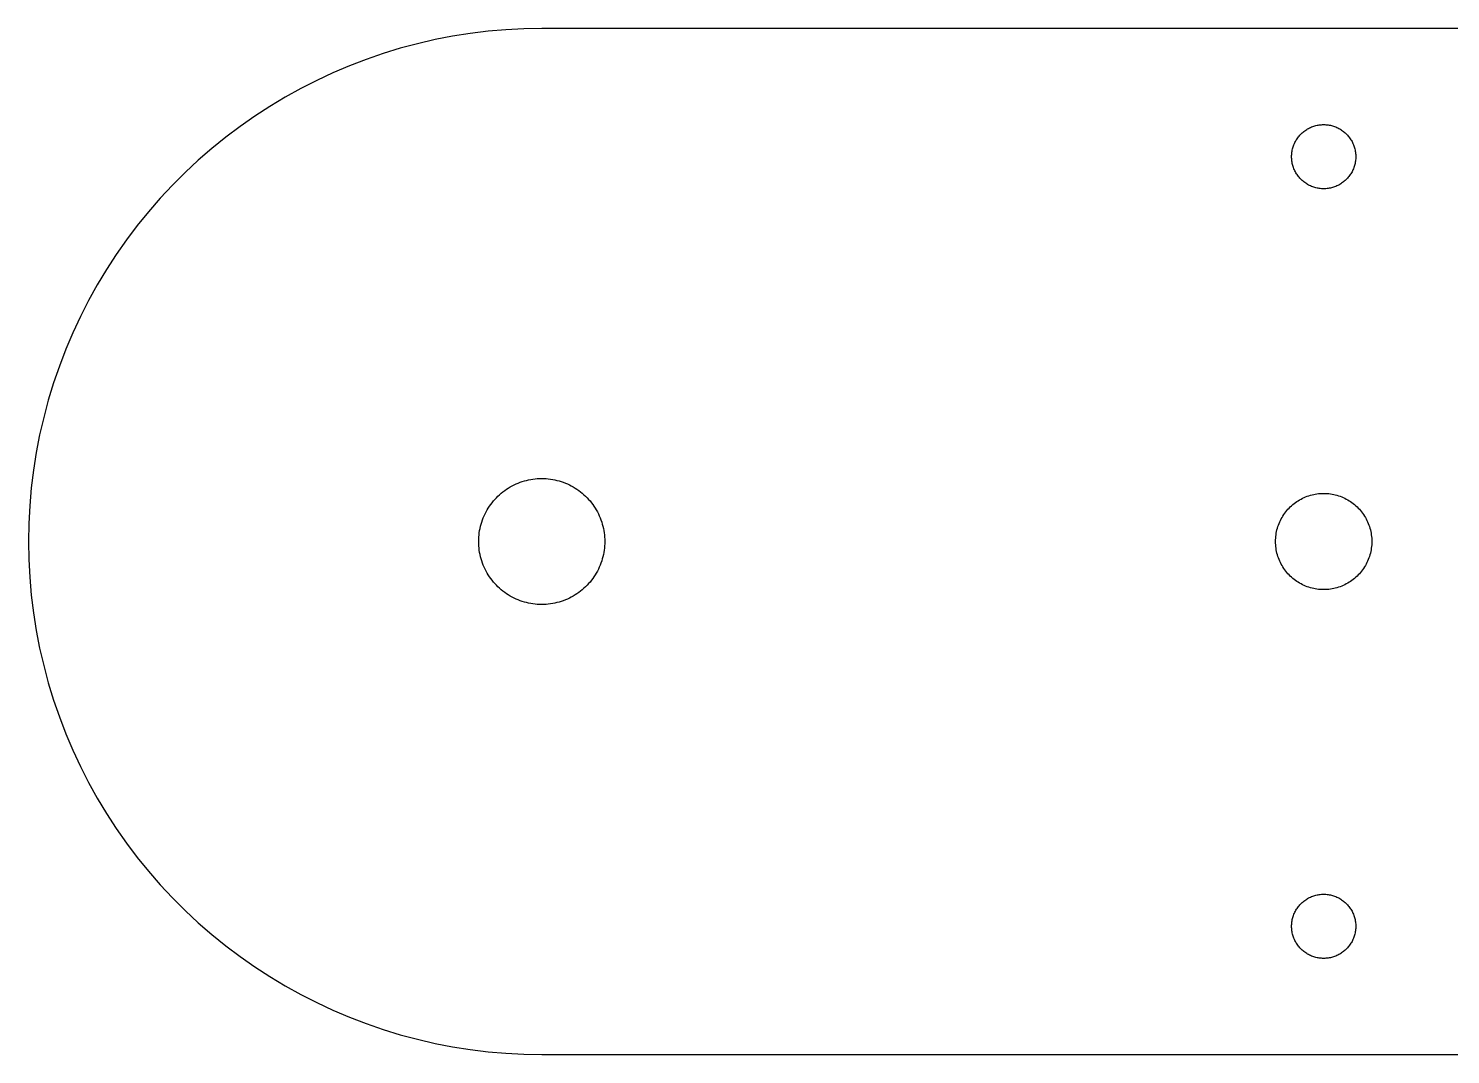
# Model space of a CAD drawing. Header units: metres. Extents: x -32 to 336, y -32 to 32.
# Drawn here: x -32 to 56.7, y -32 to 32 of the extents above; entities that cross this region are included whole.
import ezdxf

# ---------------------------------------------------------------- set-up
doc = ezdxf.new("R2010")
doc.units = ezdxf.units.M

msp = doc.modelspace()

# ---------------------------------------------------------------- linework, layer by layer
for p, q in [((-2.23219, 31.922), (-3.34491, 31.8247)), ((-1.11678, 31.9805), (-2.23219, 31.922)), ((0, 32), (-1.11678, 31.9805)), ((304, 32), (0, 32)), ((-7.74149, 31.0495), (-8.82039, 30.7604)), ((-6.65317, 31.3007), (-7.74149, 31.0495)), ((-5.55673, 31.5138), (-6.65317, 31.3007)), ((-4.45354, 31.6886), (-5.55673, 31.5138)), ((-3.34491, 31.8247), (-4.45354, 31.6886)), ((-9.88853, 30.4338), (-10.9446, 30.0702)), ((-8.82039, 30.7604), (-9.88853, 30.4338)), ((-11.9874, 29.6699), (-13.0156, 29.2334)), ((-10.9446, 30.0702), (-11.9874, 29.6699)), ((-14.0279, 28.7614), (-15.0231, 28.2543)), ((-13.0156, 29.2334), (-14.0279, 28.7614)), ((-16, 27.7128), (-16.9574, 27.1375)), ((-15.0231, 28.2543), (-16, 27.7128)), ((-16.9574, 27.1375), (-17.8942, 26.5292)), ((-18.8091, 25.8885), (-19.7012, 25.2163)), ((-17.8942, 26.5292), (-18.8091, 25.8885)), ((47.6902, 25.6961), (47.75, 25.732)), ((47.75, 25.732), (47.8111, 25.7659)), ((47.8111, 25.7659), (47.8733, 25.7976)), ((47.8733, 25.7976), (47.9365, 25.8271)), ((47.9365, 25.8271), (48.0008, 25.8544)), ((48.0008, 25.8544), (48.066, 25.8794)), ((48.066, 25.8794), (48.132, 25.9021)), ((48.132, 25.9021), (48.1987, 25.9225)), ((48.1987, 25.9225), (48.2662, 25.9406)), ((48.2662, 25.9406), (48.3342, 25.9563)), ((48.3342, 25.9563), (48.4027, 25.9696)), ((48.4027, 25.9696), (48.4717, 25.9805)), ((48.4717, 25.9805), (48.541, 25.989)), ((48.541, 25.989), (48.6105, 25.9951)), ((48.6105, 25.9951), (48.6802, 25.9988)), ((48.6802, 25.9988), (48.75, 26)), ((48.75, 26), (48.8198, 25.9988)), ((48.8198, 25.9988), (48.8895, 25.9951)), ((48.8895, 25.9951), (48.959, 25.989)), ((48.959, 25.989), (49.0283, 25.9805)), ((49.0283, 25.9805), (49.0973, 25.9696)), ((49.0973, 25.9696), (49.1658, 25.9563)), ((49.1658, 25.9563), (49.2338, 25.9406)), ((49.2338, 25.9406), (49.3013, 25.9225)), ((49.3013, 25.9225), (49.368, 25.9021)), ((49.368, 25.9021), (49.434, 25.8794)), ((49.434, 25.8794), (49.4992, 25.8544)), ((49.4992, 25.8544), (49.5635, 25.8271)), ((49.5635, 25.8271), (49.6267, 25.7976)), ((49.6267, 25.7976), (49.6889, 25.7659)), ((49.6889, 25.7659), (49.75, 25.732)), ((49.75, 25.732), (49.8098, 25.6961)), ((-19.7012, 25.2163), (-20.5692, 24.5134)), ((46.9229, 24.8135), (46.9524, 24.8767)), ((46.9524, 24.8767), (46.9841, 24.9389)), ((46.9841, 24.9389), (47.018, 25)), ((47.018, 25), (47.0539, 25.0598)), ((47.0539, 25.0598), (47.0919, 25.1184)), ((47.0919, 25.1184), (47.132, 25.1756)), ((47.132, 25.1756), (47.174, 25.2313)), ((47.174, 25.2313), (47.2179, 25.2856)), ((47.2179, 25.2856), (47.2637, 25.3383)), ((47.2637, 25.3383), (47.3113, 25.3893)), ((47.3113, 25.3893), (47.3607, 25.4387)), ((47.3607, 25.4387), (47.4117, 25.4863)), ((47.4117, 25.4863), (47.4644, 25.5321)), ((47.4644, 25.5321), (47.5187, 25.576)), ((47.5187, 25.576), (47.5744, 25.618)), ((47.5744, 25.618), (47.6316, 25.6581)), ((47.6316, 25.6581), (47.6902, 25.6961)), ((49.8098, 25.6961), (49.8684, 25.6581)), ((49.8684, 25.6581), (49.9256, 25.618)), ((49.9256, 25.618), (49.9813, 25.576)), ((49.9813, 25.576), (50.0356, 25.5321)), ((50.0356, 25.5321), (50.0883, 25.4863)), ((50.0883, 25.4863), (50.1393, 25.4387)), ((50.1393, 25.4387), (50.1887, 25.3893)), ((50.1887, 25.3893), (50.2363, 25.3383)), ((50.2363, 25.3383), (50.2821, 25.2856)), ((50.2821, 25.2856), (50.326, 25.2313)), ((50.326, 25.2313), (50.368, 25.1756)), ((50.368, 25.1756), (50.4081, 25.1184)), ((50.4081, 25.1184), (50.4461, 25.0598)), ((50.4461, 25.0598), (50.482, 25)), ((50.482, 25), (50.5159, 24.9389)), ((50.5159, 24.9389), (50.5476, 24.8767)), ((50.5476, 24.8767), (50.5771, 24.8135)), ((-20.5692, 24.5134), (-21.4122, 23.7806)), ((46.75, 24), (46.7512, 24.0698)), ((46.7512, 23.9302), (46.75, 24)), ((46.7512, 24.0698), (46.7549, 24.1395)), ((46.7549, 24.1395), (46.761, 24.209)), ((46.761, 24.209), (46.7695, 24.2783)), ((46.7695, 24.2783), (46.7804, 24.3473)), ((46.7804, 24.3473), (46.7937, 24.4158)), ((46.7937, 24.4158), (46.8094, 24.4838)), ((46.8094, 24.4838), (46.8275, 24.5513)), ((46.8275, 24.5513), (46.8479, 24.618)), ((46.8479, 24.618), (46.8706, 24.684)), ((46.8706, 24.684), (46.8956, 24.7492)), ((46.8956, 24.7492), (46.9229, 24.8135)), ((50.5771, 24.8135), (50.6044, 24.7492)), ((50.6044, 24.7492), (50.6294, 24.684)), ((50.6294, 24.684), (50.6521, 24.618)), ((50.6521, 24.618), (50.6725, 24.5513)), ((50.6725, 24.5513), (50.6906, 24.4838)), ((50.6906, 24.4838), (50.7063, 24.4158)), ((50.7063, 24.4158), (50.7196, 24.3473)), ((50.7196, 24.3473), (50.7305, 24.2783)), ((50.7305, 24.2783), (50.739, 24.209)), ((50.739, 24.209), (50.7451, 24.1395)), ((50.7451, 24.1395), (50.7488, 24.0698)), ((50.7488, 24.0698), (50.75, 24)), ((50.75, 24), (50.7488, 23.9302)), ((-21.4122, 23.7806), (-22.2291, 23.0189)), ((46.7549, 23.8605), (46.7512, 23.9302)), ((46.761, 23.7909), (46.7549, 23.8605)), ((46.7695, 23.7216), (46.761, 23.7909)), ((46.7804, 23.6527), (46.7695, 23.7216)), ((46.7937, 23.5842), (46.7804, 23.6527)), ((46.8094, 23.5161), (46.7937, 23.5842)), ((46.8275, 23.4487), (46.8094, 23.5161)), ((46.8479, 23.382), (46.8275, 23.4487)), ((46.8706, 23.3159), (46.8479, 23.382)), ((46.8956, 23.2508), (46.8706, 23.3159)), ((46.9229, 23.1865), (46.8956, 23.2508)), ((46.9524, 23.1232), (46.9229, 23.1865)), ((46.9841, 23.0611), (46.9524, 23.1232)), ((47.018, 23), (46.9841, 23.0611)), ((50.5159, 23.0611), (50.482, 23)), ((50.5476, 23.1232), (50.5159, 23.0611)), ((50.5771, 23.1865), (50.5476, 23.1232)), ((50.6044, 23.2508), (50.5771, 23.1865)), ((50.6294, 23.3159), (50.6044, 23.2508)), ((50.6521, 23.382), (50.6294, 23.3159)), ((50.6725, 23.4487), (50.6521, 23.382)), ((50.6906, 23.5161), (50.6725, 23.4487)), ((50.7063, 23.5842), (50.6906, 23.5161)), ((50.7196, 23.6527), (50.7063, 23.5842)), ((50.7305, 23.7216), (50.7196, 23.6527)), ((50.739, 23.7909), (50.7305, 23.7216)), ((50.7451, 23.8605), (50.739, 23.7909)), ((50.7488, 23.9302), (50.7451, 23.8605)), ((-23.0189, 22.2291), (-23.7806, 21.4122)), ((-22.2291, 23.0189), (-23.0189, 22.2291)), ((47.0539, 22.9402), (47.018, 23)), ((47.0919, 22.8816), (47.0539, 22.9402)), ((47.132, 22.8244), (47.0919, 22.8816)), ((47.174, 22.7687), (47.132, 22.8244)), ((47.2179, 22.7144), (47.174, 22.7687)), ((47.2637, 22.6617), (47.2179, 22.7144)), ((47.3113, 22.6107), (47.2637, 22.6617)), ((47.3607, 22.5613), (47.3113, 22.6107)), ((47.4117, 22.5137), (47.3607, 22.5613)), ((47.4644, 22.4679), (47.4117, 22.5137)), ((47.5187, 22.424), (47.4644, 22.4679)), ((47.5744, 22.382), (47.5187, 22.424)), ((47.6316, 22.3419), (47.5744, 22.382)), ((47.6902, 22.3039), (47.6316, 22.3419)), ((47.75, 22.2679), (47.6902, 22.3039)), ((47.8111, 22.2341), (47.75, 22.2679)), ((47.8733, 22.2024), (47.8111, 22.2341)), ((47.9365, 22.1729), (47.8733, 22.2024)), ((48.0008, 22.1456), (47.9365, 22.1729)), ((49.5635, 22.1729), (49.4992, 22.1456)), ((49.6267, 22.2024), (49.5635, 22.1729)), ((49.6889, 22.2341), (49.6267, 22.2024)), ((49.75, 22.2679), (49.6889, 22.2341)), ((49.8098, 22.3039), (49.75, 22.2679)), ((49.8684, 22.3419), (49.8098, 22.3039)), ((49.9256, 22.382), (49.8684, 22.3419)), ((49.9813, 22.424), (49.9256, 22.382)), ((50.0356, 22.4679), (49.9813, 22.424)), ((50.0883, 22.5137), (50.0356, 22.4679)), ((50.1393, 22.5613), (50.0883, 22.5137)), ((50.1887, 22.6107), (50.1393, 22.5613)), ((50.2363, 22.6617), (50.1887, 22.6107)), ((50.2821, 22.7144), (50.2363, 22.6617)), ((50.326, 22.7687), (50.2821, 22.7144)), ((50.368, 22.8244), (50.326, 22.7687)), ((50.4081, 22.8816), (50.368, 22.8244)), ((50.4461, 22.9402), (50.4081, 22.8816)), ((50.482, 23), (50.4461, 22.9402)), ((-23.7806, 21.4122), (-24.5134, 20.5692)), ((48.066, 22.1206), (48.0008, 22.1456)), ((48.132, 22.0979), (48.066, 22.1206)), ((48.1987, 22.0775), (48.132, 22.0979)), ((48.2662, 22.0594), (48.1987, 22.0775)), ((48.3342, 22.0437), (48.2662, 22.0594)), ((48.4027, 22.0304), (48.3342, 22.0437)), ((48.4717, 22.0195), (48.4027, 22.0304)), ((48.541, 22.011), (48.4717, 22.0195)), ((48.6105, 22.0049), (48.541, 22.011)), ((48.6802, 22.0012), (48.6105, 22.0049)), ((48.75, 22), (48.6802, 22.0012)), ((48.8198, 22.0012), (48.75, 22)), ((48.8895, 22.0049), (48.8198, 22.0012)), ((48.959, 22.011), (48.8895, 22.0049)), ((49.0283, 22.0195), (48.959, 22.011)), ((49.0973, 22.0304), (49.0283, 22.0195)), ((49.1658, 22.0437), (49.0973, 22.0304)), ((49.2338, 22.0594), (49.1658, 22.0437)), ((49.3013, 22.0775), (49.2338, 22.0594)), ((49.368, 22.0979), (49.3013, 22.0775)), ((49.434, 22.1206), (49.368, 22.0979)), ((49.4992, 22.1456), (49.434, 22.1206)), ((-24.5134, 20.5692), (-25.2163, 19.7012)), ((-25.2163, 19.7012), (-25.8885, 18.8091)), ((-25.8885, 18.8091), (-26.5292, 17.8942)), ((-26.5292, 17.8942), (-27.1375, 16.9574)), ((-27.1375, 16.9574), (-27.7128, 16)), ((-27.7128, 16), (-28.2543, 15.0231)), ((-28.2543, 15.0231), (-28.7614, 14.0279)), ((-28.7614, 14.0279), (-29.2334, 13.0156)), ((-29.2334, 13.0156), (-29.6699, 11.9874)), ((-29.6699, 11.9874), (-30.0702, 10.9446)), ((-30.0702, 10.9446), (-30.4338, 9.88853)), ((-30.4338, 9.88853), (-30.7604, 8.82039)), ((-30.7604, 8.82039), (-31.0495, 7.74149)), ((-31.0495, 7.74149), (-31.3007, 6.65317)), ((-31.3007, 6.65317), (-31.5138, 5.55673)), ((-31.5138, 5.55673), (-31.6886, 4.45354)), ((-31.6886, 4.45354), (-31.8247, 3.34491)), ((-1.72279, 3.53226), (-1.59846, 3.59023)), ((-1.59846, 3.59023), (-1.4722, 3.64383)), ((-1.4722, 3.64383), (-1.34413, 3.69298)), ((-1.34413, 3.69298), (-1.21443, 3.73764)), ((-1.21443, 3.73764), (-1.08325, 3.77776)), ((-1.08325, 3.77776), (-0.950745, 3.81325)), ((-0.950745, 3.81325), (-0.817093, 3.84412)), ((-0.817093, 3.84412), (-0.682434, 3.87029)), ((-0.682434, 3.87029), (-0.546936, 3.89174)), ((-0.546936, 3.89174), (-0.410782, 3.90846)), ((-0.410782, 3.90846), (-0.274139, 3.92043)), ((-0.274139, 3.92043), (-0.137146, 3.9276)), ((-0.137146, 3.9276), (0, 3.92999)), ((0, 3.92999), (0.137146, 3.9276)), ((0.137146, 3.9276), (0.274139, 3.92043)), ((0.274139, 3.92043), (0.410782, 3.90846)), ((0.410782, 3.90846), (0.546936, 3.89174)), ((0.546936, 3.89174), (0.682434, 3.87029)), ((0.682434, 3.87029), (0.817093, 3.84412)), ((0.817093, 3.84412), (0.950745, 3.81325)), ((0.950745, 3.81325), (1.08325, 3.77776)), ((1.08325, 3.77776), (1.21443, 3.73764)), ((1.21443, 3.73764), (1.34413, 3.69298)), ((1.34413, 3.69298), (1.4722, 3.64383)), ((1.4722, 3.64383), (1.59846, 3.59023)), ((1.59846, 3.59023), (1.72279, 3.53226)), ((-31.8247, 3.34491), (-31.922, 2.23219)), ((-2.92055, 2.62967), (-2.827, 2.73)), ((-2.827, 2.73), (-2.73, 2.827)), ((-2.73, 2.827), (-2.62967, 2.92055)), ((-2.62967, 2.92055), (-2.52615, 3.01054)), ((-2.52615, 3.01054), (-2.41954, 3.09688)), ((-2.41954, 3.09688), (-2.30998, 3.17943)), ((-2.30998, 3.17943), (-2.19762, 3.2581)), ((-2.19762, 3.2581), (-2.08258, 3.33282)), ((-2.08258, 3.33282), (-1.965, 3.40347)), ((-1.965, 3.40347), (-1.84502, 3.46997)), ((-1.84502, 3.46997), (-1.72279, 3.53226)), ((1.72279, 3.53226), (1.84502, 3.46997)), ((1.84502, 3.46997), (1.965, 3.40347)), ((1.965, 3.40347), (2.08258, 3.33282)), ((2.08258, 3.33282), (2.19762, 3.2581)), ((2.19762, 3.2581), (2.30998, 3.17943)), ((2.30998, 3.17943), (2.41954, 3.09688)), ((2.41954, 3.09688), (2.52615, 3.01054)), ((2.52615, 3.01054), (2.62967, 2.92055)), ((2.62967, 2.92055), (2.73, 2.827)), ((2.73, 2.827), (2.827, 2.73)), ((2.827, 2.73), (2.92055, 2.62967)), ((47.3416, 2.64883), (47.4349, 2.69638)), ((47.4349, 2.69638), (47.5298, 2.74063)), ((47.5298, 2.74063), (47.6262, 2.78154)), ((47.6262, 2.78154), (47.724, 2.81908)), ((47.724, 2.81908), (47.823, 2.85316)), ((47.823, 2.85316), (47.9231, 2.88377)), ((47.9231, 2.88377), (48.0242, 2.91087)), ((48.0242, 2.91087), (48.1263, 2.93443)), ((48.1263, 2.93443), (48.2291, 2.95442)), ((48.2291, 2.95442), (48.3325, 2.97079)), ((48.3325, 2.97079), (48.4364, 2.98355)), ((48.4364, 2.98355), (48.5407, 2.99269)), ((48.5407, 2.99269), (48.6453, 2.99817)), ((48.6453, 2.99817), (48.75, 3)), ((48.75, 3), (48.8547, 2.99817)), ((48.8547, 2.99817), (48.9593, 2.99269)), ((48.9593, 2.99269), (49.0636, 2.98355)), ((49.0636, 2.98355), (49.1675, 2.97079)), ((49.1675, 2.97079), (49.2709, 2.95442)), ((49.2709, 2.95442), (49.3737, 2.93443)), ((49.3737, 2.93443), (49.4758, 2.91087)), ((49.4758, 2.91087), (49.5769, 2.88377)), ((49.5769, 2.88377), (49.677, 2.85316)), ((49.677, 2.85316), (49.776, 2.81908)), ((49.776, 2.81908), (49.8738, 2.78154)), ((49.8738, 2.78154), (49.9702, 2.74063)), ((49.9702, 2.74063), (50.0651, 2.69638)), ((50.0651, 2.69638), (50.1584, 2.64883)), ((-31.922, 2.23219), (-31.9805, 1.11678)), ((-3.53226, 1.72279), (-3.46997, 1.84502)), ((-3.46997, 1.84502), (-3.40347, 1.965)), ((-3.40347, 1.965), (-3.33282, 2.08258)), ((-3.33282, 2.08258), (-3.2581, 2.19762)), ((-3.2581, 2.19762), (-3.17943, 2.30998)), ((-3.17943, 2.30998), (-3.09688, 2.41954)), ((-3.09688, 2.41954), (-3.01054, 2.52615)), ((-3.01054, 2.52615), (-2.92055, 2.62967)), ((2.92055, 2.62967), (3.01054, 2.52615)), ((3.01054, 2.52615), (3.09688, 2.41954)), ((3.09688, 2.41954), (3.17943, 2.30998)), ((3.17943, 2.30998), (3.2581, 2.19762)), ((3.2581, 2.19762), (3.33282, 2.08258)), ((3.33282, 2.08258), (3.40347, 1.965)), ((3.40347, 1.965), (3.46997, 1.84502)), ((3.46997, 1.84502), (3.53226, 1.72279)), ((46.323, 1.76335), (46.386, 1.84697)), ((46.386, 1.84697), (46.4519, 1.92836)), ((46.4519, 1.92836), (46.5206, 2.00739)), ((46.5206, 2.00739), (46.592, 2.08397)), ((46.592, 2.08397), (46.666, 2.158)), ((46.666, 2.158), (46.7426, 2.22943)), ((46.7426, 2.22943), (46.8216, 2.29813)), ((46.8216, 2.29813), (46.903, 2.36403)), ((46.903, 2.36403), (46.9866, 2.42705)), ((46.9866, 2.42705), (47.0724, 2.48711)), ((47.0724, 2.48711), (47.1602, 2.54414)), ((47.1602, 2.54414), (47.25, 2.59807)), ((47.25, 2.59807), (47.3416, 2.64883)), ((50.1584, 2.64883), (50.25, 2.59807)), ((50.25, 2.59807), (50.3398, 2.54414)), ((50.3398, 2.54414), (50.4276, 2.48711)), ((50.4276, 2.48711), (50.5134, 2.42705)), ((50.5134, 2.42705), (50.597, 2.36403)), ((50.597, 2.36403), (50.6784, 2.29813)), ((50.6784, 2.29813), (50.7574, 2.22943)), ((50.7574, 2.22943), (50.834, 2.158)), ((50.834, 2.158), (50.908, 2.08397)), ((50.908, 2.08397), (50.9794, 2.00739)), ((50.9794, 2.00739), (51.0481, 1.92836)), ((51.0481, 1.92836), (51.114, 1.84697)), ((51.114, 1.84697), (51.177, 1.76335)), ((-31.9805, 1.11678), (-32, 0)), ((-3.84412, 0.817093), (-3.81325, 0.950745)), ((-3.81325, 0.950745), (-3.77776, 1.08325)), ((-3.77776, 1.08325), (-3.73764, 1.21443)), ((-3.73764, 1.21443), (-3.69298, 1.34413)), ((-3.69298, 1.34413), (-3.64383, 1.4722)), ((-3.64383, 1.4722), (-3.59023, 1.59846)), ((-3.59023, 1.59846), (-3.53226, 1.72279)), ((3.53226, 1.72279), (3.59023, 1.59846)), ((3.59023, 1.59846), (3.64383, 1.4722)), ((3.64383, 1.4722), (3.69298, 1.34413)), ((3.69298, 1.34413), (3.73764, 1.21443)), ((3.73764, 1.21443), (3.77776, 1.08325)), ((3.77776, 1.08325), (3.81325, 0.950745)), ((3.81325, 0.950745), (3.84412, 0.817093)), ((45.8662, 0.826904), (45.8968, 0.927048)), ((45.8968, 0.927048), (45.9309, 1.02605)), ((45.9309, 1.02605), (45.9685, 1.12381)), ((45.9685, 1.12381), (46.0094, 1.2202)), ((46.0094, 1.2202), (46.0536, 1.31511)), ((46.0536, 1.31511), (46.1012, 1.4084)), ((46.1012, 1.4084), (46.1519, 1.49998)), ((46.1519, 1.49998), (46.2059, 1.58975)), ((46.2059, 1.58975), (46.2629, 1.67757)), ((46.2629, 1.67757), (46.323, 1.76335)), ((51.177, 1.76335), (51.2371, 1.67757)), ((51.2371, 1.67757), (51.2941, 1.58975)), ((51.2941, 1.58975), (51.3481, 1.49998)), ((51.3481, 1.49998), (51.3988, 1.4084)), ((51.3988, 1.4084), (51.4464, 1.31511)), ((51.4464, 1.31511), (51.4906, 1.2202)), ((51.4906, 1.2202), (51.5315, 1.12381)), ((51.5315, 1.12381), (51.5691, 1.02605)), ((51.5691, 1.02605), (51.6032, 0.927048)), ((51.6032, 0.927048), (51.6338, 0.826904)), ((-32, 0), (-31.9805, -1.11678)), ((-3.92999, 0), (-3.9276, 0.137146)), ((-3.9276, -0.137146), (-3.92999, 0)), ((-3.9276, 0.137146), (-3.92043, 0.274139)), ((-3.92043, 0.274139), (-3.90846, 0.410782)), ((-3.90846, 0.410782), (-3.89174, 0.546936)), ((-3.89174, 0.546936), (-3.87029, 0.682434)), ((-3.87029, 0.682434), (-3.84412, 0.817093)), ((3.84412, 0.817093), (3.87029, 0.682434)), ((3.87029, 0.682434), (3.89174, 0.546936)), ((3.89174, 0.546936), (3.90846, 0.410782)), ((3.90846, 0.410782), (3.92043, 0.274139)), ((3.92043, 0.274139), (3.9276, 0.137146)), ((3.9276, 0.137146), (3.92999, 0)), ((3.92999, 0), (3.9276, -0.137146)), ((45.75, 0), (45.7518, 0.104691)), ((45.7518, -0.104691), (45.75, 0)), ((45.7518, 0.104691), (45.7573, 0.209259)), ((45.7573, 0.209259), (45.7664, 0.313583)), ((45.7664, 0.313583), (45.7792, 0.417511)), ((45.7792, 0.417511), (45.7956, 0.520935)), ((45.7956, 0.520935), (45.8156, 0.623734)), ((45.8156, 0.623734), (45.8391, 0.725754)), ((45.8391, 0.725754), (45.8662, 0.826904)), ((51.6338, 0.826904), (51.6609, 0.725754)), ((51.6609, 0.725754), (51.6844, 0.623734)), ((51.6844, 0.623734), (51.7044, 0.520935)), ((51.7044, 0.520935), (51.7208, 0.417511)), ((51.7208, 0.417511), (51.7336, 0.313583)), ((51.7336, 0.313583), (51.7427, 0.209259)), ((51.7427, 0.209259), (51.7482, 0.104691)), ((51.7482, 0.104691), (51.75, 0)), ((51.75, 0), (51.7482, -0.104691)), ((-3.92043, -0.274139), (-3.9276, -0.137146)), ((-3.90846, -0.410782), (-3.92043, -0.274139)), ((-3.89174, -0.546936), (-3.90846, -0.410782)), ((-3.87029, -0.682434), (-3.89174, -0.546936)), ((-3.84412, -0.817093), (-3.87029, -0.682434)), ((-3.81325, -0.950745), (-3.84412, -0.817093)), ((3.84412, -0.817093), (3.81325, -0.950745)), ((3.87029, -0.682434), (3.84412, -0.817093)), ((3.89174, -0.546936), (3.87029, -0.682434)), ((3.90846, -0.410782), (3.89174, -0.546936)), ((3.92043, -0.274139), (3.90846, -0.410782)), ((3.9276, -0.137146), (3.92043, -0.274139)), ((45.7573, -0.209259), (45.7518, -0.104691)), ((45.7664, -0.313583), (45.7573, -0.209259)), ((45.7792, -0.417511), (45.7664, -0.313583)), ((45.7956, -0.520935), (45.7792, -0.417511)), ((45.8156, -0.623734), (45.7956, -0.520935)), ((45.8391, -0.725754), (45.8156, -0.623734)), ((45.8662, -0.826904), (45.8391, -0.725754)), ((45.8968, -0.927048), (45.8662, -0.826904)), ((51.6338, -0.826904), (51.6032, -0.927048)), ((51.6609, -0.725754), (51.6338, -0.826904)), ((51.6844, -0.623734), (51.6609, -0.725754)), ((51.7044, -0.520935), (51.6844, -0.623734)), ((51.7208, -0.417511), (51.7044, -0.520935)), ((51.7336, -0.313583), (51.7208, -0.417511)), ((51.7427, -0.209259), (51.7336, -0.313583)), ((51.7482, -0.104691), (51.7427, -0.209259)), ((-31.9805, -1.11678), (-31.922, -2.23219)), ((-3.77776, -1.08325), (-3.81325, -0.950745)), ((-3.73764, -1.21443), (-3.77776, -1.08325)), ((-3.69298, -1.34413), (-3.73764, -1.21443)), ((-3.64383, -1.4722), (-3.69298, -1.34413)), ((-3.59023, -1.59846), (-3.64383, -1.4722)), ((-3.53226, -1.72279), (-3.59023, -1.59846)), ((-3.46997, -1.84502), (-3.53226, -1.72279)), ((3.53226, -1.72279), (3.46997, -1.84502)), ((3.59023, -1.59846), (3.53226, -1.72279)), ((3.64383, -1.4722), (3.59023, -1.59846)), ((3.69298, -1.34413), (3.64383, -1.4722)), ((3.73764, -1.21443), (3.69298, -1.34413)), ((3.77776, -1.08325), (3.73764, -1.21443)), ((3.81325, -0.950745), (3.77776, -1.08325)), ((45.9309, -1.02605), (45.8968, -0.927048)), ((45.9685, -1.12381), (45.9309, -1.02605)), ((46.0094, -1.2202), (45.9685, -1.12381)), ((46.0536, -1.31511), (46.0094, -1.2202)), ((46.1012, -1.4084), (46.0536, -1.31511)), ((46.1519, -1.5), (46.1012, -1.4084)), ((46.2059, -1.58975), (46.1519, -1.5)), ((46.2629, -1.67757), (46.2059, -1.58975)), ((46.323, -1.76335), (46.2629, -1.67757)), ((46.386, -1.84697), (46.323, -1.76335)), ((51.177, -1.76335), (51.114, -1.84697)), ((51.2371, -1.67757), (51.177, -1.76335)), ((51.2941, -1.58975), (51.2371, -1.67757)), ((51.3481, -1.5), (51.2941, -1.58975)), ((51.3988, -1.4084), (51.3481, -1.5)), ((51.4464, -1.31511), (51.3988, -1.4084)), ((51.4906, -1.2202), (51.4464, -1.31511)), ((51.5315, -1.12381), (51.4906, -1.2202)), ((51.5691, -1.02605), (51.5315, -1.12381)), ((51.6032, -0.927048), (51.5691, -1.02605)), ((-31.922, -2.23219), (-31.8247, -3.34491)), ((-3.40347, -1.965), (-3.46997, -1.84502)), ((-3.33282, -2.08258), (-3.40347, -1.965)), ((-3.2581, -2.19762), (-3.33282, -2.08258)), ((-3.17943, -2.30998), (-3.2581, -2.19762)), ((-3.09688, -2.41954), (-3.17943, -2.30998)), ((-3.01054, -2.52615), (-3.09688, -2.41954)), ((-2.92055, -2.62967), (-3.01054, -2.52615)), ((-2.827, -2.73), (-2.92055, -2.62967)), ((2.92055, -2.62967), (2.827, -2.73)), ((3.01054, -2.52615), (2.92055, -2.62967)), ((3.09688, -2.41954), (3.01054, -2.52615)), ((3.17943, -2.30998), (3.09688, -2.41954)), ((3.2581, -2.19762), (3.17943, -2.30998)), ((3.33282, -2.08258), (3.2581, -2.19762)), ((3.40347, -1.965), (3.33282, -2.08258)), ((3.46997, -1.84502), (3.40347, -1.965)), ((46.4519, -1.92836), (46.386, -1.84697)), ((46.5206, -2.00739), (46.4519, -1.92836)), ((46.592, -2.08397), (46.5206, -2.00739)), ((46.666, -2.158), (46.592, -2.08397)), ((46.7426, -2.22943), (46.666, -2.158)), ((46.8216, -2.29813), (46.7426, -2.22943)), ((46.903, -2.36403), (46.8216, -2.29813)), ((46.9866, -2.42705), (46.903, -2.36403)), ((47.0724, -2.48711), (46.9866, -2.42705)), ((47.1602, -2.54414), (47.0724, -2.48711)), ((47.25, -2.59807), (47.1602, -2.54414)), ((47.3416, -2.64883), (47.25, -2.59807)), ((47.4349, -2.69638), (47.3416, -2.64883)), ((50.1584, -2.64883), (50.0651, -2.69638)), ((50.25, -2.59807), (50.1584, -2.64883)), ((50.3398, -2.54414), (50.25, -2.59807)), ((50.4276, -2.48711), (50.3398, -2.54414)), ((50.5134, -2.42705), (50.4276, -2.48711)), ((50.597, -2.36403), (50.5134, -2.42705)), ((50.6784, -2.29813), (50.597, -2.36403)), ((50.7574, -2.22943), (50.6784, -2.29813)), ((50.834, -2.158), (50.7574, -2.22943)), ((50.908, -2.08397), (50.834, -2.158)), ((50.9794, -2.00739), (50.908, -2.08397)), ((51.0481, -1.92836), (50.9794, -2.00739)), ((51.114, -1.84697), (51.0481, -1.92836)), ((-31.8247, -3.34491), (-31.6886, -4.45354)), ((-2.73, -2.827), (-2.827, -2.73)), ((-2.62967, -2.92055), (-2.73, -2.827)), ((-2.52615, -3.01054), (-2.62967, -2.92055)), ((-2.41954, -3.09688), (-2.52615, -3.01054)), ((-2.30998, -3.17943), (-2.41954, -3.09688)), ((-2.19762, -3.2581), (-2.30998, -3.17943)), ((-2.08258, -3.33282), (-2.19762, -3.2581)), ((-1.965, -3.40347), (-2.08258, -3.33282)), ((-1.84502, -3.46997), (-1.965, -3.40347)), ((-1.72279, -3.53226), (-1.84502, -3.46997)), ((-1.59846, -3.59023), (-1.72279, -3.53226)), ((1.72279, -3.53226), (1.59846, -3.59023)), ((1.84502, -3.46997), (1.72279, -3.53226)), ((1.965, -3.40347), (1.84502, -3.46997)), ((2.08258, -3.33282), (1.965, -3.40347)), ((2.19762, -3.2581), (2.08258, -3.33282)), ((2.30998, -3.17943), (2.19762, -3.2581)), ((2.41954, -3.09688), (2.30998, -3.17943)), ((2.52615, -3.01054), (2.41954, -3.09688)), ((2.62967, -2.92055), (2.52615, -3.01054)), ((2.73, -2.827), (2.62967, -2.92055)), ((2.827, -2.73), (2.73, -2.827)), ((47.5298, -2.74063), (47.4349, -2.69638)), ((47.6262, -2.78154), (47.5298, -2.74063)), ((47.724, -2.81908), (47.6262, -2.78154)), ((47.823, -2.85316), (47.724, -2.81908)), ((47.9231, -2.88377), (47.823, -2.85316)), ((48.0242, -2.91087), (47.9231, -2.88377)), ((48.1263, -2.93443), (48.0242, -2.91087)), ((48.2291, -2.95442), (48.1263, -2.93443)), ((48.3325, -2.97079), (48.2291, -2.95442)), ((48.4364, -2.98355), (48.3325, -2.97079)), ((48.5407, -2.99269), (48.4364, -2.98355)), ((48.6453, -2.99817), (48.5407, -2.99269)), ((48.75, -3), (48.6453, -2.99817)), ((48.8547, -2.99817), (48.75, -3)), ((48.9593, -2.99269), (48.8547, -2.99817)), ((49.0636, -2.98355), (48.9593, -2.99269)), ((49.1675, -2.97079), (49.0636, -2.98355)), ((49.2709, -2.95442), (49.1675, -2.97079)), ((49.3737, -2.93443), (49.2709, -2.95442)), ((49.4758, -2.91087), (49.3737, -2.93443)), ((49.5769, -2.88377), (49.4758, -2.91087)), ((49.677, -2.85316), (49.5769, -2.88377)), ((49.776, -2.81908), (49.677, -2.85316)), ((49.8738, -2.78154), (49.776, -2.81908)), ((49.9702, -2.74063), (49.8738, -2.78154)), ((50.0651, -2.69638), (49.9702, -2.74063)), ((-1.4722, -3.64383), (-1.59846, -3.59023)), ((-1.34413, -3.69298), (-1.4722, -3.64383)), ((-1.21443, -3.73764), (-1.34413, -3.69298)), ((-1.08325, -3.77776), (-1.21443, -3.73764)), ((-0.950745, -3.81325), (-1.08325, -3.77776)), ((-0.817093, -3.84412), (-0.950745, -3.81325)), ((-0.682434, -3.87029), (-0.817093, -3.84412)), ((-0.546936, -3.89174), (-0.682434, -3.87029)), ((-0.410782, -3.90846), (-0.546936, -3.89174)), ((-0.274139, -3.92043), (-0.410782, -3.90846)), ((-0.137146, -3.9276), (-0.274139, -3.92043)), ((0, -3.92999), (-0.137146, -3.9276)), ((0.137146, -3.9276), (0, -3.92999)), ((0.274139, -3.92043), (0.137146, -3.9276)), ((0.410782, -3.90846), (0.274139, -3.92043)), ((0.546936, -3.89174), (0.410782, -3.90846)), ((0.682434, -3.87029), (0.546936, -3.89174)), ((0.817093, -3.84412), (0.682434, -3.87029)), ((0.950745, -3.81325), (0.817093, -3.84412)), ((1.08325, -3.77776), (0.950745, -3.81325)), ((1.21443, -3.73764), (1.08325, -3.77776)), ((1.34413, -3.69298), (1.21443, -3.73764)), ((1.4722, -3.64383), (1.34413, -3.69298)), ((1.59846, -3.59023), (1.4722, -3.64383)), ((-31.6886, -4.45354), (-31.5138, -5.55673)), ((-31.5138, -5.55673), (-31.3007, -6.65317)), ((-31.3007, -6.65317), (-31.0495, -7.74149)), ((-31.0495, -7.74149), (-30.7604, -8.82039)), ((-30.7604, -8.82039), (-30.4338, -9.88853)), ((-30.4338, -9.88853), (-30.0702, -10.9446)), ((-30.0702, -10.9446), (-29.6699, -11.9874)), ((-29.6699, -11.9874), (-29.2334, -13.0156)), ((-29.2334, -13.0156), (-28.7614, -14.0279)), ((-28.7614, -14.0279), (-28.2543, -15.0231)), ((-28.2543, -15.0231), (-27.7128, -16)), ((-27.7128, -16), (-27.1375, -16.9574)), ((-27.1375, -16.9574), (-26.5292, -17.8942)), ((-26.5292, -17.8942), (-25.8885, -18.8091)), ((-25.8885, -18.8091), (-25.2163, -19.7012)), ((-25.2163, -19.7012), (-24.5134, -20.5692)), ((-24.5134, -20.5692), (-23.7806, -21.4122)), ((-23.7806, -21.4122), (-23.0189, -22.2291)), ((47.9365, -22.1729), (48.0008, -22.1456)), ((48.0008, -22.1456), (48.066, -22.1206)), ((48.066, -22.1206), (48.132, -22.0979)), ((48.132, -22.0979), (48.1987, -22.0775)), ((48.1987, -22.0775), (48.2662, -22.0594)), ((48.2662, -22.0594), (48.3342, -22.0437)), ((48.3342, -22.0437), (48.4027, -22.0304)), ((48.4027, -22.0304), (48.4717, -22.0195)), ((48.4717, -22.0195), (48.541, -22.011)), ((48.541, -22.011), (48.6105, -22.0049)), ((48.6105, -22.0049), (48.6802, -22.0012)), ((48.6802, -22.0012), (48.75, -22)), ((48.75, -22), (48.8198, -22.0012)), ((48.8198, -22.0012), (48.8895, -22.0049)), ((48.8895, -22.0049), (48.959, -22.011)), ((48.959, -22.011), (49.0283, -22.0195)), ((49.0283, -22.0195), (49.0973, -22.0304)), ((49.0973, -22.0304), (49.1658, -22.0437)), ((49.1658, -22.0437), (49.2338, -22.0594)), ((49.2338, -22.0594), (49.3013, -22.0775)), ((49.3013, -22.0775), (49.368, -22.0979)), ((49.368, -22.0979), (49.434, -22.1206)), ((49.434, -22.1206), (49.4992, -22.1456)), ((49.4992, -22.1456), (49.5635, -22.1729)), ((-23.0189, -22.2291), (-22.2291, -23.0189)), ((-22.2291, -23.0189), (-21.4122, -23.7806)), ((46.9841, -23.0611), (47.018, -23)), ((47.018, -23), (47.0539, -22.9402)), ((47.0539, -22.9402), (47.0919, -22.8816)), ((47.0919, -22.8816), (47.132, -22.8244)), ((47.132, -22.8244), (47.174, -22.7687)), ((47.174, -22.7687), (47.2179, -22.7144)), ((47.2179, -22.7144), (47.2637, -22.6617)), ((47.2637, -22.6617), (47.3113, -22.6107)), ((47.3113, -22.6107), (47.3607, -22.5613)), ((47.3607, -22.5613), (47.4117, -22.5137)), ((47.4117, -22.5137), (47.4644, -22.4679)), ((47.4644, -22.4679), (47.5187, -22.424)), ((47.5187, -22.424), (47.5744, -22.382)), ((47.5744, -22.382), (47.6316, -22.3419)), ((47.6316, -22.3419), (47.6902, -22.3039)), ((47.6902, -22.3039), (47.75, -22.2679)), ((47.75, -22.2679), (47.8111, -22.2341)), ((47.8111, -22.2341), (47.8733, -22.2024)), ((47.8733, -22.2024), (47.9365, -22.1729)), ((49.5635, -22.1729), (49.6267, -22.2024)), ((49.6267, -22.2024), (49.6889, -22.2341)), ((49.6889, -22.2341), (49.75, -22.2679)), ((49.75, -22.2679), (49.8098, -22.3039)), ((49.8098, -22.3039), (49.8684, -22.3419)), ((49.8684, -22.3419), (49.9256, -22.382)), ((49.9256, -22.382), (49.9813, -22.424)), ((49.9813, -22.424), (50.0356, -22.4679)), ((50.0356, -22.4679), (50.0883, -22.5137)), ((50.0883, -22.5137), (50.1393, -22.5613)), ((50.1393, -22.5613), (50.1887, -22.6107)), ((50.1887, -22.6107), (50.2363, -22.6617)), ((50.2363, -22.6617), (50.2821, -22.7144)), ((50.2821, -22.7144), (50.326, -22.7687)), ((50.326, -22.7687), (50.368, -22.8244)), ((50.368, -22.8244), (50.4081, -22.8816)), ((50.4081, -22.8816), (50.4461, -22.9402)), ((50.4461, -22.9402), (50.482, -23)), ((50.482, -23), (50.5159, -23.0611)), ((-21.4122, -23.7806), (-20.5692, -24.5134)), ((46.75, -24), (46.7512, -23.9302)), ((46.7512, -23.9302), (46.7549, -23.8605)), ((46.7549, -23.8605), (46.761, -23.7909)), ((46.761, -23.7909), (46.7695, -23.7216)), ((46.7695, -23.7216), (46.7804, -23.6527)), ((46.7804, -23.6527), (46.7937, -23.5842)), ((46.7937, -23.5842), (46.8094, -23.5161)), ((46.8094, -23.5161), (46.8275, -23.4487)), ((46.8275, -23.4487), (46.8479, -23.382)), ((46.8479, -23.382), (46.8706, -23.3159)), ((46.8706, -23.3159), (46.8956, -23.2508)), ((46.8956, -23.2508), (46.9229, -23.1865)), ((46.9229, -23.1865), (46.9524, -23.1232)), ((46.9524, -23.1232), (46.9841, -23.0611)), ((50.5159, -23.0611), (50.5476, -23.1232)), ((50.5476, -23.1232), (50.5771, -23.1865)), ((50.5771, -23.1865), (50.6044, -23.2508)), ((50.6044, -23.2508), (50.6294, -23.3159)), ((50.6294, -23.3159), (50.6521, -23.382)), ((50.6521, -23.382), (50.6725, -23.4487)), ((50.6725, -23.4487), (50.6906, -23.5161)), ((50.6906, -23.5161), (50.7063, -23.5842)), ((50.7063, -23.5842), (50.7196, -23.6527)), ((50.7196, -23.6527), (50.7305, -23.7216)), ((50.7305, -23.7216), (50.739, -23.7909)), ((50.739, -23.7909), (50.7451, -23.8605)), ((50.7451, -23.8605), (50.7488, -23.9302)), ((50.7488, -23.9302), (50.75, -24)), ((-20.5692, -24.5134), (-19.7012, -25.2163)), ((46.7512, -24.0698), (46.75, -24)), ((46.7549, -24.1395), (46.7512, -24.0698)), ((46.761, -24.209), (46.7549, -24.1395)), ((46.7695, -24.2783), (46.761, -24.209)), ((46.7804, -24.3473), (46.7695, -24.2783)), ((46.7937, -24.4158), (46.7804, -24.3473)), ((46.8094, -24.4838), (46.7937, -24.4158)), ((46.8275, -24.5513), (46.8094, -24.4838)), ((46.8479, -24.618), (46.8275, -24.5513)), ((46.8706, -24.684), (46.8479, -24.618)), ((46.8956, -24.7492), (46.8706, -24.684)), ((46.9229, -24.8135), (46.8956, -24.7492)), ((46.9524, -24.8767), (46.9229, -24.8135)), ((50.5771, -24.8135), (50.5476, -24.8767)), ((50.6044, -24.7492), (50.5771, -24.8135)), ((50.6294, -24.684), (50.6044, -24.7492)), ((50.6521, -24.618), (50.6294, -24.684)), ((50.6725, -24.5513), (50.6521, -24.618)), ((50.6906, -24.4838), (50.6725, -24.5513)), ((50.7063, -24.4158), (50.6906, -24.4838)), ((50.7196, -24.3473), (50.7063, -24.4158)), ((50.7305, -24.2783), (50.7196, -24.3473)), ((50.739, -24.209), (50.7305, -24.2783)), ((50.7451, -24.1395), (50.739, -24.209)), ((50.7488, -24.0698), (50.7451, -24.1395)), ((50.75, -24), (50.7488, -24.0698)), ((-19.7012, -25.2163), (-18.8091, -25.8885)), ((46.9841, -24.9389), (46.9524, -24.8767)), ((47.018, -25), (46.9841, -24.9389)), ((47.0539, -25.0598), (47.018, -25)), ((47.0919, -25.1184), (47.0539, -25.0598)), ((47.132, -25.1756), (47.0919, -25.1184)), ((47.174, -25.2313), (47.132, -25.1756)), ((47.2179, -25.2856), (47.174, -25.2313)), ((47.2637, -25.3383), (47.2179, -25.2856)), ((47.3113, -25.3893), (47.2637, -25.3383)), ((47.3607, -25.4387), (47.3113, -25.3893)), ((47.4117, -25.4863), (47.3607, -25.4387)), ((47.4644, -25.5321), (47.4117, -25.4863)), ((47.5187, -25.576), (47.4644, -25.5321)), ((47.5744, -25.618), (47.5187, -25.576)), ((47.6316, -25.6581), (47.5744, -25.618)), ((47.6902, -25.6961), (47.6316, -25.6581)), ((47.75, -25.732), (47.6902, -25.6961)), ((49.8098, -25.6961), (49.75, -25.732)), ((49.8684, -25.6581), (49.8098, -25.6961)), ((49.9256, -25.618), (49.8684, -25.6581)), ((49.9813, -25.576), (49.9256, -25.618)), ((50.0356, -25.5321), (49.9813, -25.576)), ((50.0883, -25.4863), (50.0356, -25.5321)), ((50.1393, -25.4387), (50.0883, -25.4863)), ((50.1887, -25.3893), (50.1393, -25.4387)), ((50.2363, -25.3383), (50.1887, -25.3893)), ((50.2821, -25.2856), (50.2363, -25.3383)), ((50.326, -25.2313), (50.2821, -25.2856)), ((50.368, -25.1756), (50.326, -25.2313)), ((50.4081, -25.1184), (50.368, -25.1756)), ((50.4461, -25.0598), (50.4081, -25.1184)), ((50.482, -25), (50.4461, -25.0598)), ((50.5159, -24.9389), (50.482, -25)), ((50.5476, -24.8767), (50.5159, -24.9389)), ((-18.8091, -25.8885), (-17.8942, -26.5292)), ((-17.8942, -26.5292), (-16.9574, -27.1375)), ((47.8111, -25.7659), (47.75, -25.732)), ((47.8733, -25.7976), (47.8111, -25.7659)), ((47.9365, -25.8271), (47.8733, -25.7976)), ((48.0008, -25.8544), (47.9365, -25.8271)), ((48.066, -25.8794), (48.0008, -25.8544)), ((48.132, -25.9021), (48.066, -25.8794)), ((48.1987, -25.9225), (48.132, -25.9021)), ((48.2662, -25.9406), (48.1987, -25.9225)), ((48.3342, -25.9563), (48.2662, -25.9406)), ((48.4027, -25.9696), (48.3342, -25.9563)), ((48.4717, -25.9805), (48.4027, -25.9696)), ((48.541, -25.989), (48.4717, -25.9805)), ((48.6105, -25.9951), (48.541, -25.989)), ((48.6802, -25.9988), (48.6105, -25.9951)), ((48.75, -26), (48.6802, -25.9988)), ((48.8198, -25.9988), (48.75, -26)), ((48.8895, -25.9951), (48.8198, -25.9988)), ((48.959, -25.989), (48.8895, -25.9951)), ((49.0283, -25.9805), (48.959, -25.989)), ((49.0973, -25.9696), (49.0283, -25.9805)), ((49.1658, -25.9563), (49.0973, -25.9696)), ((49.2338, -25.9406), (49.1658, -25.9563)), ((49.3013, -25.9225), (49.2338, -25.9406)), ((49.368, -25.9021), (49.3013, -25.9225)), ((49.434, -25.8794), (49.368, -25.9021)), ((49.4992, -25.8544), (49.434, -25.8794)), ((49.5635, -25.8271), (49.4992, -25.8544)), ((49.6267, -25.7976), (49.5635, -25.8271)), ((49.6889, -25.7659), (49.6267, -25.7976)), ((49.75, -25.732), (49.6889, -25.7659)), ((-16.9574, -27.1375), (-16, -27.7128)), ((-16, -27.7128), (-15.0231, -28.2543)), ((-15.0231, -28.2543), (-14.0279, -28.7614)), ((-14.0279, -28.7614), (-13.0156, -29.2334)), ((-13.0156, -29.2334), (-11.9874, -29.6699)), ((-11.9874, -29.6699), (-10.9446, -30.0702)), ((-10.9446, -30.0702), (-9.88853, -30.4338)), ((-9.88853, -30.4338), (-8.82039, -30.7604)), ((-8.82039, -30.7604), (-7.74149, -31.0495)), ((-7.74149, -31.0495), (-6.65317, -31.3007)), ((-6.65317, -31.3007), (-5.55673, -31.5138)), ((-5.55673, -31.5138), (-4.45354, -31.6886)), ((-4.45354, -31.6886), (-3.34491, -31.8247)), ((-3.34491, -31.8247), (-2.23219, -31.922)), ((-2.23219, -31.922), (-1.11678, -31.9805)), ((-1.11678, -31.9805), (0, -32)), ((0, -32), (304, -32))]:
    msp.add_line(p, q)

doc.saveas('drawing.dxf')
